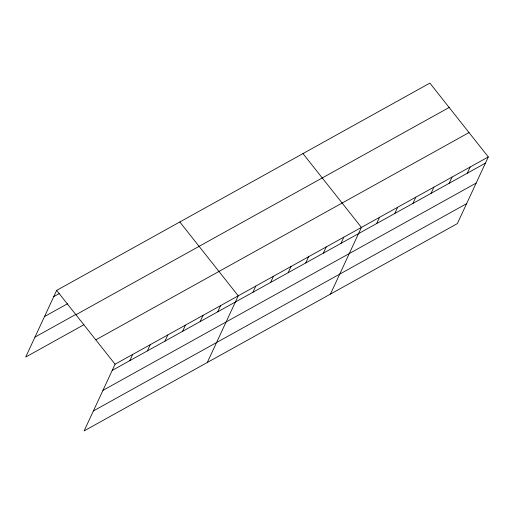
<?xml version="1.0" encoding="UTF-8"?>
<svg xmlns="http://www.w3.org/2000/svg" width="514" height="514" viewBox="0 0 514 514"><rect width="100%" height="100%" fill="white"/><g stroke="black" fill="none" stroke-linecap="round" stroke-linejoin="round"><path stroke-width="0.77" d="M488.3 156.937L115.078 364.22L84.129 430.893L457.351 223.609L488.3 156.937L429.871 83.107L56.649 290.391L25.7 357.063L83.898 324.739M129.791 360.661L132.676 354.448M147.383 350.889L150.268 344.676M164.981 341.116L167.866 334.903M182.573 331.344L185.458 325.131M200.171 321.571L203.056 315.358M217.763 311.799L220.647 305.586M207.296 362.492L238.245 295.82L179.81 221.984M252.952 292.26L255.837 286.047M270.55 282.488L273.435 276.275M288.142 272.716L291.027 266.503M305.74 262.943L308.618 256.73M323.332 253.171L326.217 246.958M340.93 243.398L343.808 237.185M330.457 294.085L361.406 227.413L302.971 153.583M376.646 223.558L379.531 217.345M394.778 213.49L397.663 207.277M412.903 203.422L415.787 197.209M431.034 193.354L433.919 187.141M449.159 183.286L452.044 177.073M467.29 173.218L470.175 167.005M53.764 296.604L59.181 293.597M44.506 316.553L67.514 303.774M34.958 337.107L76.239 314.183M75.931 314.754L449.152 107.471M95.797 339.857L469.019 132.573M112.193 370.433L485.415 163.15M102.935 390.383L476.157 183.1M93.394 410.943L466.616 203.66M56.649 290.391L115.078 364.22"/></g></svg>
